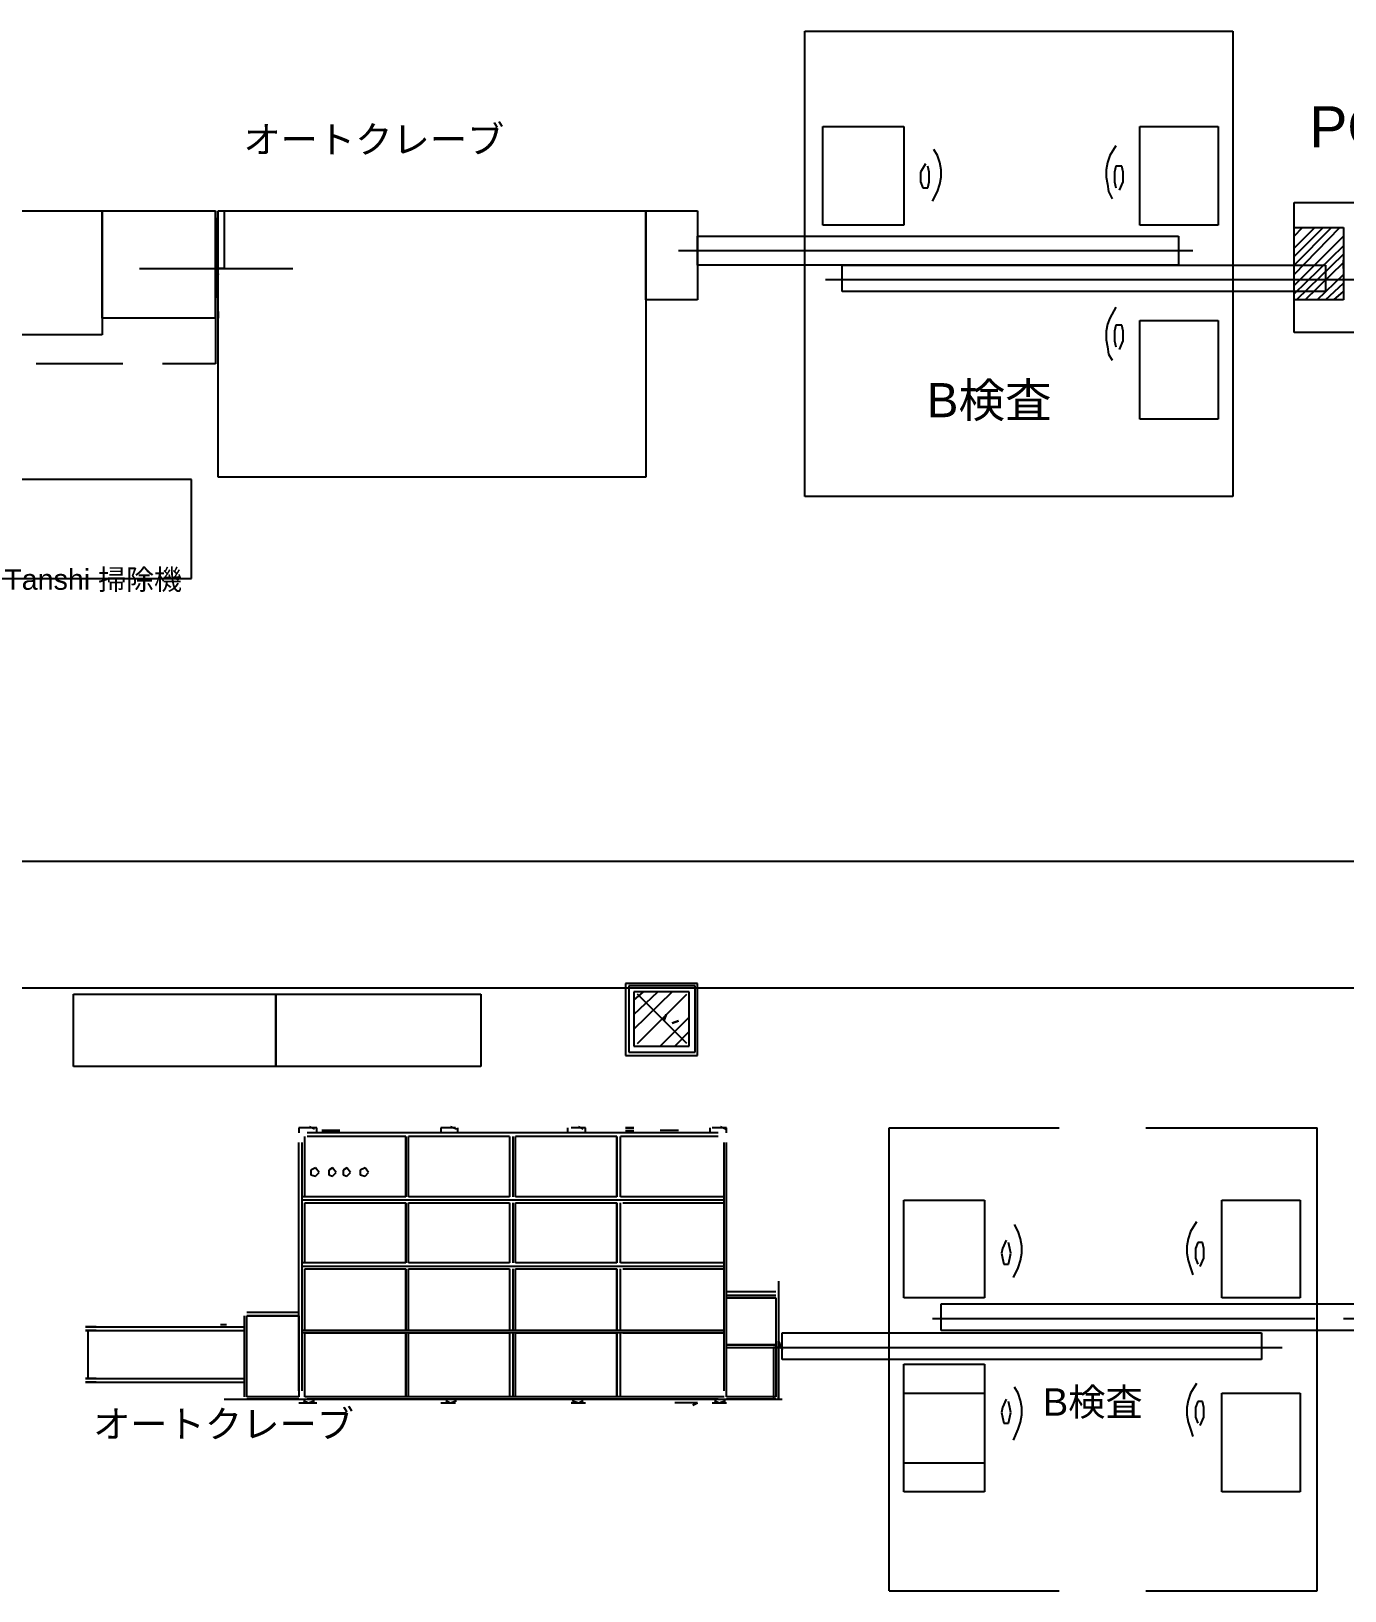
# Model space of a CAD drawing. Header units: millimetres. Extents: x 5 to 415, y 48 to 251.
# Drawn here: x 240.29 to 259.52, y 188.38 to 211.21 of the extents above; entities that cross this region are included whole.
import ezdxf

# ---------------------------------------------------------------- set-up
doc = ezdxf.new("R2010")
doc.units = ezdxf.units.MM
doc.layers.add('P', color=7, linetype='Continuous')
doc.layers.add('T', color=7, linetype='Continuous')

msp = doc.modelspace()

# ---------------------------------------------------------------- linework, layer by layer
at = {"layer": 'P'}
for points in [[(251.619, 211.208), (257.881, 211.208)], [(251.619, 204.399), (251.619, 211.208)], [(257.881, 211.208), (257.881, 204.399)], [(251.883, 209.815), (253.065, 209.815)], [(251.883, 208.368), (251.883, 209.815)], [(251.883, 209.815), (253.065, 209.815)], [(251.883, 208.368), (251.883, 209.815)], [(251.883, 209.815), (253.065, 209.815)], [(251.883, 208.368), (251.883, 209.815)], [(253.065, 209.815), (253.065, 208.368)], [(253.065, 209.815), (253.065, 208.368)], [(253.065, 209.815), (253.065, 208.368)], [(256.522, 209.815), (257.669, 209.815)], [(256.522, 208.368), (256.522, 209.815)], [(256.522, 209.815), (257.669, 209.815)], [(256.522, 208.368), (256.522, 209.815)], [(256.522, 209.815), (257.669, 209.815)], [(256.522, 208.368), (256.522, 209.815)], [(257.669, 209.815), (257.669, 208.368)], [(257.669, 209.815), (257.669, 208.368)], [(257.669, 209.815), (257.669, 208.368)], [(253.559, 209.391), (253.506, 209.479)], [(253.594, 209.285), (253.559, 209.391)], [(256.081, 209.391), (256.046, 209.285)], [(256.17, 209.532), (256.081, 209.391)], [(253.383, 209.268), (253.312, 209.144)], [(253.312, 209.144), (253.312, 209.074)], [(253.436, 209.144), (253.418, 209.233)], [(253.436, 209.074), (253.436, 209.144)], [(253.612, 209.18), (253.594, 209.285)], [(253.612, 209.074), (253.612, 209.18)], [(256.046, 209.285), (256.028, 209.18)], [(256.028, 209.18), (256.028, 209.074)], [(256.17, 209.233), (256.152, 209.144)], [(256.152, 209.144), (256.152, 209.074)], [(256.258, 209.233), (256.17, 209.233)], [(256.275, 209.144), (256.258, 209.233)], [(256.275, 209.074), (256.275, 209.144)], [(253.312, 209.074), (253.312, 209.003)], [(253.312, 209.003), (253.347, 208.915)], [(253.347, 208.915), (253.418, 208.915)], [(253.418, 208.915), (253.436, 209.003)], [(253.436, 209.003), (253.436, 209.074)], [(253.488, 208.721), (253.559, 208.862)], [(253.559, 208.862), (253.594, 208.968)], [(253.594, 208.968), (253.612, 209.074)], [(256.028, 209.074), (256.046, 208.968)], [(256.046, 208.968), (256.064, 208.862)], [(256.064, 208.862), (256.117, 208.756)], [(256.152, 209.074), (256.152, 209.003)], [(256.152, 209.003), (256.17, 208.915)], [(256.223, 208.88), (256.275, 209.003)], [(256.275, 209.003), (256.275, 209.074)], [(258.78, 208.703), (262.326, 208.703)], [(258.78, 206.798), (258.78, 208.703)], [(236.555, 208.58), (241.335, 208.58)], [(240.365, 208.58), (241.635, 208.58)], [(241.335, 207.01), (241.335, 208.58)], [(241.335, 208.58), (242.993, 208.58)], [(241.335, 208.58), (241.335, 206.763)], [(241.335, 207.01), (241.335, 208.58)], [(241.335, 208.58), (241.335, 207.01)], [(242.217, 208.58), (242.993, 208.58)], [(242.993, 207.01), (242.993, 208.58)], [(242.993, 208.58), (243.029, 207.01)], [(242.993, 208.58), (242.993, 207.786)], [(242.993, 208.58), (242.993, 207.01)], [(243.029, 207.733), (243.029, 208.58)], [(243.029, 208.58), (243.117, 208.58)], [(243.029, 204.682), (243.029, 208.58)], [(243.029, 208.58), (249.29, 208.58)], [(243.117, 208.58), (243.117, 207.733)], [(249.29, 208.58), (249.29, 204.682)], [(249.29, 207.275), (249.29, 208.58)], [(249.29, 208.58), (250.049, 208.58)], [(250.049, 208.58), (250.049, 207.275)], [(250.049, 208.209), (257.087, 208.209)], [(250.049, 207.786), (250.049, 208.209)], [(250.049, 208.209), (257.087, 208.209)], [(250.049, 207.786), (250.049, 208.209)], [(250.049, 208.209), (257.087, 208.209)], [(250.049, 207.786), (250.049, 208.209)], [(253.065, 208.368), (251.883, 208.368)], [(253.065, 208.368), (251.883, 208.368)], [(253.065, 208.368), (251.883, 208.368)], [(257.669, 208.368), (256.522, 208.368)], [(257.669, 208.368), (256.522, 208.368)], [(257.669, 208.368), (256.522, 208.368)], [(257.087, 208.209), (257.087, 207.786)], [(257.087, 208.209), (257.087, 207.786)], [(257.087, 208.209), (257.087, 207.786)], [(258.78, 208.333), (259.503, 208.333)], [(258.78, 207.275), (258.78, 208.333)], [(258.78, 208.209), (258.904, 208.333)], [(258.78, 208.033), (259.08, 208.333)], [(258.78, 207.91), (259.203, 208.333)], [(258.78, 207.786), (259.327, 208.333)], [(258.78, 207.645), (259.45, 208.333)], [(258.78, 207.486), (259.503, 208.209)], [(259.503, 208.333), (259.503, 207.275)], [(249.767, 207.998), (255.341, 207.998)], [(249.767, 207.998), (255.341, 207.998)], [(249.767, 207.998), (257.298, 207.998)], [(258.78, 207.363), (259.503, 208.068)], [(258.815, 207.275), (259.503, 207.945)], [(241.882, 207.733), (244.122, 207.733)], [(242.993, 207.645), (242.993, 207.821)], [(242.993, 207.821), (243.029, 207.645)], [(243.117, 207.733), (243.029, 207.733)], [(257.087, 207.786), (250.049, 207.786)], [(257.087, 207.786), (250.049, 207.786)], [(257.087, 207.786), (250.049, 207.786)], [(252.166, 207.786), (259.239, 207.786)], [(252.166, 207.398), (252.166, 207.786)], [(258.939, 207.275), (259.503, 207.821)], [(259.239, 207.786), (259.239, 207.398)], [(259.503, 207.733), (259.503, 207.857)], [(259.503, 207.857), (259.503, 207.733)], [(251.919, 207.574), (257.51, 207.574)], [(251.919, 207.574), (257.51, 207.574)], [(251.919, 207.574), (259.874, 207.574)], [(259.115, 207.275), (259.503, 207.645)], [(259.239, 207.275), (259.503, 207.522)], [(250.049, 207.275), (249.29, 207.275)], [(259.239, 207.398), (252.166, 207.398)], [(259.503, 207.275), (258.78, 207.275)], [(259.362, 207.275), (259.503, 207.398)], [(242.993, 207.151), (242.993, 206.34)], [(256.17, 207.169), (256.081, 207.01)], [(242.993, 207.01), (241.335, 207.01)], [(256.046, 206.922), (256.028, 206.816)], [(256.028, 206.816), (256.028, 206.693)], [(256.081, 207.01), (256.046, 206.922)], [(256.17, 206.904), (256.152, 206.816)], [(256.152, 206.816), (256.152, 206.745)], [(256.258, 206.904), (256.17, 206.904)], [(256.275, 206.816), (256.258, 206.904)], [(256.275, 206.745), (256.275, 206.816)], [(256.522, 206.975), (257.669, 206.975)], [(256.522, 205.528), (256.522, 206.975)], [(256.522, 206.975), (257.669, 206.975)], [(256.522, 205.528), (256.522, 206.975)], [(256.522, 206.975), (257.669, 206.975)], [(256.522, 205.528), (256.522, 206.975)], [(257.669, 206.975), (257.669, 205.528)], [(257.669, 206.975), (257.669, 205.528)], [(257.669, 206.975), (257.669, 205.528)], [(262.326, 206.798), (258.78, 206.798)], [(241.335, 206.763), (236.555, 206.763)], [(256.028, 206.693), (256.046, 206.587)], [(256.046, 206.587), (256.064, 206.481)], [(256.152, 206.745), (256.152, 206.675)], [(256.152, 206.675), (256.17, 206.587)], [(256.223, 206.551), (256.275, 206.675)], [(256.275, 206.675), (256.275, 206.745)], [(241.635, 206.34), (240.365, 206.34)], [(242.993, 206.34), (242.217, 206.34)], [(256.064, 206.481), (256.117, 206.393)], [(257.669, 205.528), (256.522, 205.528)], [(257.669, 205.528), (256.522, 205.528)], [(257.669, 205.528), (256.522, 205.528)], [(242.641, 204.646), (239.818, 204.646)], [(242.641, 203.2), (242.641, 204.646)], [(249.29, 204.682), (243.029, 204.682)], [(257.881, 204.399), (251.619, 204.399)], [(239.818, 203.2), (242.641, 203.2)], [(286.597, 199.055), (115.094, 199.055)], [(248.991, 197.273), (248.991, 196.215)], [(250.049, 197.273), (248.991, 197.273)], [(249.043, 197.238), (249.043, 196.268)], [(250.014, 197.238), (249.043, 197.238)], [(250.014, 196.268), (250.014, 197.238)], [(250.049, 196.215), (250.049, 197.273)], [(286.597, 197.203), (64.682, 197.203)], [(240.912, 196.056), (240.912, 197.115)], [(240.912, 197.115), (243.875, 197.115)], [(243.875, 197.115), (243.875, 196.056)], [(243.875, 196.056), (243.875, 197.115)], [(243.875, 197.115), (246.874, 197.115)], [(246.874, 197.115), (246.874, 196.056)], [(249.114, 197.026), (249.255, 197.15)], [(249.114, 196.815), (249.467, 197.15)], [(249.114, 196.603), (249.678, 197.15)], [(249.114, 197.15), (249.114, 196.356)], [(249.925, 197.15), (249.114, 197.15)], [(249.89, 196.391), (249.167, 197.115)], [(249.167, 196.391), (249.89, 197.115)], [(249.925, 196.356), (249.925, 197.15)], [(249.502, 196.356), (249.925, 196.779)], [(249.59, 196.815), (249.555, 196.727)], [(249.555, 196.727), (249.59, 196.815)], [(249.767, 196.727), (249.678, 196.691)], [(249.678, 196.691), (249.767, 196.727)], [(249.714, 196.356), (249.925, 196.568)], [(249.114, 196.356), (249.925, 196.356)], [(248.991, 196.215), (250.049, 196.215)], [(249.043, 196.268), (250.014, 196.268)], [(243.875, 196.056), (240.912, 196.056)], [(246.874, 196.056), (243.875, 196.056)], [(244.475, 195.157), (244.21, 195.157)], [(244.21, 195.157), (244.21, 195.086)], [(244.44, 195.139), (244.369, 195.174)], [(244.475, 195.086), (244.475, 195.157)], [(246.292, 195.157), (246.292, 195.086)], [(246.503, 195.157), (246.292, 195.157)], [(246.521, 195.139), (246.433, 195.174)], [(246.539, 195.086), (246.539, 195.157)], [(248.144, 195.157), (248.144, 195.086)], [(248.408, 195.157), (248.197, 195.157)], [(248.373, 195.139), (248.303, 195.174)], [(248.408, 195.086), (248.408, 195.157)], [(249.114, 195.157), (248.991, 195.157)], [(248.991, 195.157), (249.114, 195.157)], [(250.225, 195.157), (250.225, 195.086)], [(250.472, 195.157), (250.261, 195.157)], [(250.455, 195.139), (250.384, 195.174)], [(250.472, 195.086), (250.472, 195.157)], [(252.853, 195.157), (255.341, 195.157)], [(252.853, 195.157), (255.341, 195.157)], [(252.853, 188.383), (252.853, 195.157)], [(252.853, 195.157), (255.341, 195.157)], [(256.611, 195.157), (259.115, 195.157)], [(256.611, 195.157), (259.115, 195.157)], [(256.611, 195.157), (259.115, 195.157)], [(259.115, 188.383), (259.115, 195.157)], [(244.21, 191.311), (244.21, 194.945)], [(244.263, 191.311), (244.263, 194.945)], [(244.263, 194.151), (244.263, 194.945)], [(244.263, 191.311), (244.263, 194.945)], [(244.263, 191.311), (244.263, 194.945)], [(244.263, 191.311), (244.263, 194.945)], [(244.299, 194.151), (244.299, 195.033)], [(250.349, 195.086), (244.334, 195.086)], [(250.349, 195.086), (244.334, 195.086)], [(250.349, 195.086), (244.334, 195.086)], [(250.349, 195.086), (244.334, 195.086)], [(250.349, 195.086), (244.334, 195.086)], [(245.78, 195.033), (244.334, 195.033)], [(244.81, 195.121), (244.546, 195.121)], [(244.546, 195.121), (244.81, 195.121)], [(245.78, 195.033), (245.78, 194.151)], [(245.78, 194.151), (245.78, 195.033)], [(245.78, 194.151), (245.78, 195.033)], [(245.816, 194.151), (245.816, 195.033)], [(247.297, 195.033), (245.816, 195.033)], [(245.816, 194.151), (245.816, 195.033)], [(245.816, 194.151), (245.816, 195.033)], [(245.816, 194.151), (245.816, 195.033)], [(247.297, 195.033), (247.297, 194.151)], [(247.35, 194.151), (247.35, 195.033)], [(247.35, 194.151), (247.35, 195.033)], [(247.35, 194.151), (247.35, 195.033)], [(247.35, 194.151), (247.35, 195.033)], [(247.385, 194.151), (247.385, 195.033)], [(248.867, 195.033), (247.385, 195.033)], [(247.385, 194.151), (247.385, 195.033)], [(248.867, 195.033), (248.867, 194.151)], [(248.867, 194.151), (248.867, 195.033)], [(248.92, 194.151), (248.92, 195.033)], [(250.349, 195.033), (248.92, 195.033)], [(248.92, 194.151), (248.92, 195.033)], [(248.92, 194.151), (248.92, 195.033)], [(248.92, 194.151), (248.92, 195.033)], [(248.92, 194.151), (248.92, 195.033)], [(248.991, 195.121), (249.114, 195.121)], [(249.767, 195.121), (249.502, 195.121)], [(250.437, 191.311), (250.437, 194.945)], [(250.437, 194.151), (250.437, 194.945)], [(250.437, 191.311), (250.437, 194.945)], [(250.437, 191.311), (250.437, 194.945)], [(250.437, 191.311), (250.437, 194.945)], [(250.472, 191.311), (250.472, 194.945)], [(244.457, 194.575), (244.387, 194.539)], [(244.387, 194.539), (244.387, 194.469)], [(244.387, 194.469), (244.457, 194.451)], [(244.51, 194.504), (244.457, 194.575)], [(244.457, 194.451), (244.51, 194.504)], [(244.704, 194.575), (244.651, 194.539)], [(244.651, 194.539), (244.651, 194.469)], [(244.651, 194.469), (244.704, 194.451)], [(244.757, 194.504), (244.704, 194.575)], [(244.704, 194.451), (244.757, 194.504)], [(244.916, 194.575), (244.863, 194.539)], [(244.863, 194.539), (244.863, 194.469)], [(244.863, 194.469), (244.916, 194.451)], [(244.969, 194.504), (244.916, 194.575)], [(244.916, 194.451), (244.969, 194.504)], [(245.181, 194.575), (245.11, 194.539)], [(245.11, 194.539), (245.11, 194.469)], [(245.11, 194.469), (245.181, 194.451)], [(245.233, 194.504), (245.181, 194.575)], [(245.181, 194.451), (245.233, 194.504)], [(245.78, 194.151), (244.263, 194.151)], [(250.437, 194.098), (244.263, 194.098)], [(250.437, 194.098), (244.263, 194.098)], [(250.437, 194.098), (244.263, 194.098)], [(250.437, 194.098), (244.263, 194.098)], [(244.263, 193.181), (244.263, 194.063)], [(245.78, 194.151), (244.299, 194.151)], [(244.299, 193.181), (244.299, 194.063)], [(244.299, 194.063), (245.78, 194.063)], [(245.78, 194.063), (245.78, 193.181)], [(245.78, 193.181), (245.78, 194.063)], [(245.78, 193.181), (245.78, 194.063)], [(247.297, 194.151), (245.816, 194.151)], [(247.297, 194.151), (245.816, 194.151)], [(245.816, 193.181), (245.816, 194.063)], [(245.816, 194.063), (247.297, 194.063)], [(245.816, 193.181), (245.816, 194.063)], [(245.816, 193.181), (245.816, 194.063)], [(245.816, 193.181), (245.816, 194.063)], [(247.297, 194.063), (247.297, 193.181)], [(247.35, 193.181), (247.35, 194.063)], [(247.35, 193.181), (247.35, 194.063)], [(247.35, 193.181), (247.35, 194.063)], [(247.35, 193.181), (247.35, 194.063)], [(248.867, 194.151), (247.385, 194.151)], [(248.867, 194.151), (247.385, 194.151)], [(247.385, 193.181), (247.385, 194.063)], [(247.385, 194.063), (248.867, 194.063)], [(247.385, 193.181), (247.385, 194.063)], [(248.867, 194.063), (248.867, 193.181)], [(248.867, 193.181), (248.867, 194.063)], [(250.437, 194.151), (248.92, 194.151)], [(248.92, 193.181), (248.92, 194.063)], [(248.92, 193.181), (248.92, 194.063)], [(248.92, 193.181), (248.92, 194.063)], [(248.92, 193.181), (248.92, 194.063)], [(248.92, 193.181), (248.92, 194.063)], [(250.437, 194.151), (248.955, 194.151)], [(248.955, 194.063), (250.437, 194.063)], [(250.437, 193.181), (250.437, 194.063)], [(253.065, 194.098), (254.247, 194.098)], [(253.065, 192.67), (253.065, 194.098)], [(253.065, 194.098), (254.247, 194.098)], [(253.065, 192.67), (253.065, 194.098)], [(253.065, 194.098), (254.247, 194.098)], [(253.065, 192.67), (253.065, 194.098)], [(254.247, 194.098), (254.247, 192.67)], [(254.247, 194.098), (254.247, 192.67)], [(254.247, 194.098), (254.247, 192.67)], [(257.722, 194.098), (258.868, 194.098)], [(257.722, 192.67), (257.722, 194.098)], [(257.722, 194.098), (258.868, 194.098)], [(257.722, 192.67), (257.722, 194.098)], [(257.722, 194.098), (258.868, 194.098)], [(257.722, 192.67), (257.722, 194.098)], [(258.868, 194.098), (258.868, 192.67)], [(258.868, 194.098), (258.868, 192.67)], [(258.868, 194.098), (258.868, 192.67)], [(254.741, 193.64), (254.688, 193.746)], [(254.776, 193.534), (254.741, 193.64)], [(257.263, 193.64), (257.228, 193.534)], [(257.351, 193.781), (257.263, 193.64)], [(254.512, 193.393), (254.494, 193.322)], [(254.564, 193.516), (254.512, 193.393)], [(254.617, 193.393), (254.6, 193.481)], [(254.635, 193.322), (254.617, 193.393)], [(254.794, 193.428), (254.776, 193.534)], [(254.794, 193.322), (254.794, 193.428)], [(257.228, 193.534), (257.21, 193.428)], [(257.21, 193.428), (257.21, 193.322)], [(257.369, 193.481), (257.334, 193.393)], [(257.334, 193.393), (257.334, 193.322)], [(257.44, 193.481), (257.369, 193.481)], [(257.457, 193.393), (257.44, 193.481)], [(257.457, 193.322), (257.457, 193.393)], [(245.78, 193.181), (244.263, 193.181)], [(244.263, 192.193), (244.263, 193.128)], [(250.437, 193.128), (244.263, 193.128)], [(250.437, 193.128), (244.263, 193.128)], [(250.437, 193.128), (244.263, 193.128)], [(250.437, 193.128), (244.263, 193.128)], [(245.78, 193.181), (244.299, 193.181)], [(247.297, 193.181), (245.816, 193.181)], [(247.297, 193.181), (245.816, 193.181)], [(248.867, 193.181), (247.385, 193.181)], [(248.867, 193.181), (247.385, 193.181)], [(250.437, 193.181), (248.92, 193.181)], [(250.437, 193.181), (248.955, 193.181)], [(250.437, 192.193), (250.437, 193.128)], [(254.494, 193.322), (254.512, 193.252)], [(254.512, 193.252), (254.529, 193.163)], [(254.529, 193.163), (254.6, 193.163)], [(254.6, 193.163), (254.617, 193.252)], [(254.617, 193.252), (254.635, 193.322)], [(254.67, 192.969), (254.741, 193.111)], [(254.741, 193.111), (254.776, 193.216)], [(254.776, 193.216), (254.794, 193.322)], [(257.21, 193.322), (257.228, 193.216)], [(257.228, 193.216), (257.263, 193.111)], [(257.263, 193.111), (257.298, 193.005)], [(257.334, 193.322), (257.334, 193.252)], [(257.334, 193.252), (257.369, 193.163)], [(257.404, 193.128), (257.457, 193.252)], [(257.457, 193.252), (257.457, 193.322)], [(244.299, 193.093), (245.78, 193.093)], [(244.299, 192.193), (244.299, 193.093)], [(245.78, 193.093), (245.78, 192.193)], [(245.78, 192.193), (245.78, 193.093)], [(245.78, 192.193), (245.78, 193.093)], [(245.816, 192.193), (245.816, 193.093)], [(245.816, 193.093), (247.297, 193.093)], [(245.816, 192.193), (245.816, 193.093)], [(245.816, 192.193), (245.816, 193.093)], [(245.816, 192.193), (245.816, 193.093)], [(247.297, 193.093), (247.297, 192.193)], [(247.35, 192.193), (247.35, 193.093)], [(247.35, 192.193), (247.35, 193.093)], [(247.35, 192.193), (247.35, 193.093)], [(247.35, 192.193), (247.35, 193.093)], [(247.385, 192.193), (247.385, 193.093)], [(247.385, 193.093), (248.867, 193.093)], [(247.385, 192.193), (247.385, 193.093)], [(248.867, 193.093), (248.867, 192.193)], [(248.867, 192.193), (248.867, 193.093)], [(248.92, 192.193), (248.92, 193.093)], [(248.92, 192.193), (248.92, 193.093)], [(248.92, 192.193), (248.92, 193.093)], [(248.92, 192.193), (248.92, 193.093)], [(248.92, 192.193), (248.92, 193.093)], [(248.955, 193.093), (250.437, 193.093)], [(251.231, 192.917), (251.231, 191.188)], [(251.195, 192.758), (250.472, 192.758)], [(251.195, 192.705), (250.472, 192.705)], [(251.195, 192.705), (250.472, 192.705)], [(250.472, 191.982), (250.472, 192.67)], [(250.472, 192.67), (251.195, 192.67)], [(251.195, 192.67), (250.472, 192.67)], [(251.195, 192.67), (251.195, 191.982)], [(251.195, 192.67), (251.195, 191.982)], [(251.195, 192.67), (251.195, 191.223)], [(251.231, 192.67), (251.231, 191.223)], [(251.231, 192.67), (251.231, 191.223)], [(254.247, 192.67), (253.065, 192.67)], [(254.247, 192.67), (253.065, 192.67)], [(254.247, 192.67), (253.065, 192.67)], [(258.868, 192.67), (257.722, 192.67)], [(258.868, 192.67), (257.722, 192.67)], [(258.868, 192.67), (257.722, 192.67)], [(244.21, 192.458), (243.452, 192.458)], [(244.21, 192.458), (243.452, 192.458)], [(244.21, 192.458), (243.452, 192.458)], [(253.612, 192.581), (260.632, 192.581)], [(253.612, 192.193), (253.612, 192.581)], [(253.612, 192.581), (260.632, 192.581)], [(253.612, 192.193), (253.612, 192.581)], [(253.612, 192.581), (260.632, 192.581)], [(253.612, 192.193), (253.612, 192.581)], [(241.088, 192.246), (241.247, 192.246)], [(241.247, 192.246), (241.088, 192.246)], [(241.088, 192.193), (241.247, 192.193)], [(241.247, 192.193), (241.088, 192.193)], [(241.124, 192.193), (241.124, 191.488)], [(241.124, 192.193), (241.212, 192.193)], [(241.247, 192.193), (241.124, 192.193)], [(241.124, 192.193), (241.247, 192.193)], [(241.212, 192.193), (243.417, 192.193)], [(241.247, 192.246), (243.417, 192.246)], [(241.247, 192.246), (243.417, 192.246)], [(241.247, 192.246), (243.417, 192.246)], [(241.247, 192.246), (243.417, 192.246)], [(241.247, 192.246), (243.417, 192.246)], [(241.247, 192.193), (243.417, 192.193)], [(243.064, 192.282), (243.152, 192.282)], [(243.064, 192.282), (243.152, 192.282)], [(243.417, 191.223), (243.417, 192.405)], [(243.417, 191.223), (243.417, 192.405)], [(243.452, 192.405), (244.21, 192.405)], [(243.452, 191.223), (243.452, 192.405)], [(243.452, 191.223), (243.452, 192.405)], [(243.452, 191.223), (243.452, 192.405)], [(244.21, 192.405), (243.452, 192.405)], [(244.21, 192.405), (244.21, 191.223)], [(250.437, 192.193), (244.263, 192.193)], [(245.78, 192.193), (244.263, 192.193)], [(250.437, 192.193), (244.263, 192.193)], [(245.78, 192.193), (244.299, 192.193)], [(247.297, 192.193), (245.816, 192.193)], [(247.297, 192.193), (245.816, 192.193)], [(248.867, 192.193), (247.385, 192.193)], [(248.867, 192.193), (247.385, 192.193)], [(250.437, 192.193), (248.92, 192.193)], [(250.437, 192.193), (248.955, 192.193)], [(253.488, 192.37), (259.08, 192.37)], [(253.488, 192.37), (259.08, 192.37)], [(253.488, 192.37), (259.08, 192.37)], [(260.632, 192.193), (253.612, 192.193)], [(260.632, 192.193), (253.612, 192.193)], [(260.632, 192.193), (253.612, 192.193)], [(259.503, 192.37), (261.479, 192.37)], [(259.503, 192.37), (261.479, 192.37)], [(259.503, 192.37), (261.479, 192.37)], [(244.263, 191.311), (244.263, 192.158)], [(250.437, 192.158), (244.263, 192.158)], [(250.437, 192.158), (244.263, 192.158)], [(244.299, 192.158), (245.78, 192.158)], [(244.299, 191.223), (244.299, 192.158)], [(245.78, 192.158), (245.78, 191.223)], [(245.78, 191.223), (245.78, 192.158)], [(245.78, 191.223), (245.78, 192.158)], [(245.816, 191.223), (245.816, 192.158)], [(245.816, 192.158), (247.297, 192.158)], [(245.816, 191.223), (245.816, 192.158)], [(245.816, 191.223), (245.816, 192.158)], [(245.816, 191.223), (245.816, 192.158)], [(247.297, 192.158), (247.297, 191.223)], [(247.35, 191.223), (247.35, 192.158)], [(247.35, 191.223), (247.35, 192.158)], [(247.35, 191.223), (247.35, 192.158)], [(247.35, 191.223), (247.35, 192.158)], [(247.385, 191.223), (247.385, 192.158)], [(247.385, 192.158), (248.867, 192.158)], [(247.385, 191.223), (247.385, 192.158)], [(248.867, 192.158), (248.867, 191.223)], [(248.867, 191.223), (248.867, 192.158)], [(248.92, 191.223), (248.92, 192.158)], [(248.92, 191.223), (248.92, 192.158)], [(248.92, 191.223), (248.92, 192.158)], [(248.92, 191.223), (248.92, 192.158)], [(248.92, 191.223), (248.92, 192.158)], [(248.955, 192.158), (250.437, 192.158)], [(250.437, 191.311), (250.437, 192.158)], [(251.195, 191.982), (250.472, 191.982)], [(250.472, 191.982), (251.195, 191.982)], [(250.472, 191.982), (251.195, 191.982)], [(251.231, 191.911), (251.231, 192.035)], [(251.231, 192.035), (251.284, 191.911)], [(251.284, 192.158), (258.304, 192.158)], [(251.284, 191.77), (251.284, 192.158)], [(251.284, 192.158), (258.304, 192.158)], [(251.284, 191.77), (251.284, 192.158)], [(251.284, 192.158), (258.304, 192.158)], [(251.284, 191.77), (251.284, 192.158)], [(258.304, 192.158), (258.304, 191.77)], [(258.304, 192.158), (258.304, 191.77)], [(258.304, 192.158), (258.304, 191.77)], [(250.472, 191.223), (250.472, 191.946)], [(250.472, 191.946), (251.195, 191.946)], [(250.472, 191.946), (251.195, 191.946)], [(250.472, 191.946), (251.195, 191.946)], [(250.86, 191.946), (258.604, 191.946)], [(250.86, 191.946), (258.604, 191.946)], [(250.86, 191.946), (258.604, 191.946)], [(251.16, 191.946), (251.16, 191.188)], [(251.231, 191.946), (251.16, 191.946)], [(251.195, 191.946), (251.195, 191.223)], [(251.195, 191.946), (251.195, 191.223)], [(251.231, 191.188), (251.231, 191.946)], [(258.304, 191.77), (251.284, 191.77)], [(258.304, 191.77), (251.284, 191.77)], [(258.304, 191.77), (251.284, 191.77)], [(253.065, 191.699), (254.247, 191.699)], [(253.065, 190.253), (253.065, 191.699)], [(253.065, 191.699), (254.247, 191.699)], [(253.065, 190.253), (253.065, 191.699)], [(254.247, 191.699), (254.247, 190.253)], [(254.247, 191.699), (254.247, 190.253)], [(241.247, 191.488), (241.088, 191.488)], [(241.088, 191.488), (241.247, 191.488)], [(241.088, 191.435), (241.247, 191.435)], [(241.247, 191.435), (241.088, 191.435)], [(241.124, 191.488), (241.212, 191.488)], [(241.124, 191.488), (241.247, 191.488)], [(241.247, 191.488), (241.124, 191.488)], [(241.212, 191.488), (243.417, 191.488)], [(241.247, 191.488), (243.417, 191.488)], [(241.247, 191.488), (243.417, 191.488)], [(241.247, 191.488), (243.417, 191.488)], [(241.247, 191.435), (243.417, 191.435)], [(241.247, 191.435), (243.417, 191.435)], [(241.247, 191.435), (243.417, 191.435)], [(253.065, 191.276), (254.247, 191.276)], [(253.065, 189.83), (253.065, 191.276)], [(254.247, 191.276), (254.247, 189.83)], [(254.741, 191.276), (254.688, 191.364)], [(254.776, 191.17), (254.741, 191.276)], [(257.263, 191.276), (257.228, 191.17)], [(257.351, 191.417), (257.263, 191.276)], [(257.722, 191.276), (258.868, 191.276)], [(257.722, 189.83), (257.722, 191.276)], [(257.722, 191.276), (258.868, 191.276)], [(257.722, 189.83), (257.722, 191.276)], [(257.722, 191.276), (258.868, 191.276)], [(257.722, 189.83), (257.722, 191.276)], [(258.868, 191.276), (258.868, 189.83)], [(258.868, 191.276), (258.868, 189.83)], [(258.868, 191.276), (258.868, 189.83)], [(243.117, 191.188), (251.284, 191.188)], [(244.21, 191.223), (243.452, 191.223)], [(244.21, 191.223), (243.452, 191.223)], [(244.21, 191.223), (243.452, 191.223)], [(244.21, 191.188), (243.452, 191.188)], [(244.21, 191.188), (243.452, 191.188)], [(244.21, 191.135), (244.475, 191.135)], [(244.281, 191.17), (244.352, 191.135)], [(245.78, 191.223), (244.299, 191.223)], [(245.78, 191.223), (244.334, 191.223)], [(250.349, 191.223), (244.334, 191.223)], [(250.349, 191.223), (244.334, 191.223)], [(250.349, 191.223), (244.334, 191.223)], [(250.349, 191.188), (244.334, 191.188)], [(250.349, 191.188), (244.334, 191.188)], [(244.352, 191.135), (244.44, 191.17)], [(247.297, 191.223), (245.816, 191.223)], [(247.297, 191.223), (245.816, 191.223)], [(246.292, 191.135), (246.503, 191.135)], [(246.362, 191.17), (246.433, 191.135)], [(246.433, 191.135), (246.521, 191.17)], [(248.867, 191.223), (247.385, 191.223)], [(248.867, 191.223), (247.385, 191.223)], [(248.197, 191.135), (248.408, 191.135)], [(248.214, 191.17), (248.303, 191.135)], [(248.303, 191.135), (248.373, 191.17)], [(250.349, 191.223), (248.92, 191.223)], [(250.437, 191.223), (248.955, 191.223)], [(249.802, 191.188), (249.626, 191.188)], [(249.626, 191.188), (249.802, 191.188)], [(249.802, 191.135), (249.714, 191.135)], [(249.925, 191.188), (249.802, 191.188)], [(249.925, 191.188), (249.802, 191.188)], [(249.925, 191.135), (249.802, 191.135)], [(250.102, 191.188), (249.925, 191.188)], [(249.925, 191.188), (250.102, 191.188)], [(250.049, 191.135), (249.925, 191.135)], [(250.049, 191.135), (249.978, 191.1)], [(250.049, 191.135), (249.978, 191.135)], [(249.978, 191.1), (250.049, 191.135)], [(250.261, 191.135), (250.472, 191.135)], [(250.296, 191.17), (250.366, 191.135)], [(250.366, 191.135), (250.455, 191.17)], [(251.195, 191.223), (250.472, 191.223)], [(251.195, 191.223), (250.472, 191.223)], [(251.195, 191.223), (250.472, 191.223)], [(251.195, 191.188), (250.472, 191.188)], [(251.195, 191.188), (250.472, 191.188)], [(251.16, 191.188), (251.231, 191.188)], [(254.512, 191.064), (254.494, 190.994)], [(254.564, 191.188), (254.512, 191.064)], [(254.617, 191.064), (254.6, 191.153)], [(254.635, 190.994), (254.617, 191.064)], [(254.794, 191.064), (254.776, 191.17)], [(254.794, 190.959), (254.794, 191.064)], [(257.228, 191.17), (257.21, 191.064)], [(257.21, 191.064), (257.21, 190.959)], [(257.369, 191.153), (257.334, 191.064)], [(257.334, 191.064), (257.334, 190.994)], [(257.44, 191.153), (257.369, 191.153)], [(257.457, 191.064), (257.44, 191.153)], [(257.457, 190.994), (257.457, 191.064)], [(254.494, 190.994), (254.512, 190.923)], [(254.512, 190.923), (254.529, 190.835)], [(254.529, 190.835), (254.6, 190.835)], [(254.6, 190.835), (254.617, 190.923)], [(254.617, 190.923), (254.635, 190.994)], [(254.741, 190.747), (254.776, 190.853)], [(254.776, 190.853), (254.794, 190.959)], [(257.21, 190.959), (257.228, 190.853)], [(257.228, 190.853), (257.263, 190.747)], [(257.334, 190.994), (257.334, 190.923)], [(257.334, 190.923), (257.369, 190.835)], [(257.404, 190.8), (257.457, 190.923)], [(257.457, 190.923), (257.457, 190.994)], [(254.67, 190.588), (254.741, 190.747)], [(257.263, 190.747), (257.298, 190.641)], [(254.247, 190.253), (253.065, 190.253)], [(254.247, 190.253), (253.065, 190.253)], [(254.247, 189.83), (253.065, 189.83)], [(258.868, 189.83), (257.722, 189.83)], [(258.868, 189.83), (257.722, 189.83)], [(258.868, 189.83), (257.722, 189.83)], [(252.853, 188.383), (255.341, 188.383)], [(256.611, 188.383), (259.115, 188.383)]]:
    msp.add_lwpolyline(points, dxfattribs=at)

# ---------------------------------------------------------------- texts
at = {"layer": 'T', "attachment_point": 7}
for s, insert, char_height in [('{\\fArial|b0|i0|c0|p18;POL}', (259, 209.5), 0.6), ('{\\fArial|b0|i0|c0|p18;オートクレーブ}', (243.4, 209.4), 0.4), ('{\\fArial|b0|i0|c0|p18;B検査}', (253.4, 205.5), 0.5), ('{\\fArial|b0|i0|c0|p18;Tanshi 掃除機}', (239.9, 203), 0.3), ('{\\fArial|b0|i0|c0|p18;B検査}', (255.1, 190.9), 0.4), ('{\\fArial|b0|i0|c0|p18;オートクレーブ}', (241.2, 190.6), 0.4)]:
    msp.add_mtext(s, dxfattribs=dict(at, insert=insert, char_height=char_height))

doc.saveas('drawing.dxf')
